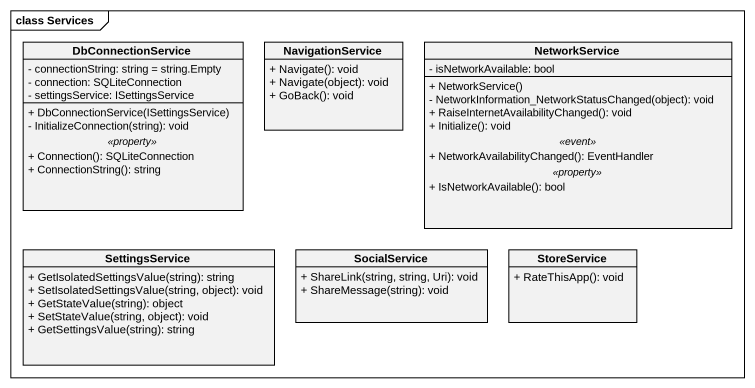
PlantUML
@startuml
mainframe class Services
hide circle
hide empty members
skinparam classAttributeIconSize 0
class DbConnectionService {
  - connectionString: string = string.Empty
  - connection: SQLiteConnection
  - settingsService: ISettingsService
  --
  + DbConnectionService(ISettingsService)
  - InitializeConnection(string): void
  .. <<property>> ..
  + Connection(): SQLiteConnection
  + ConnectionString(): string
}
class NavigationService {
  + Navigate(): void
  + Navigate(object): void
  + GoBack(): void
}
class NetworkService {
  - isNetworkAvailable: bool
  --
  + NetworkService()
  - NetworkInformation_NetworkStatusChanged(object): void
  + RaiseInternetAvailabilityChanged(): void
  + Initialize(): void
  .. <<event>> ..
  + NetworkAvailabilityChanged(): EventHandler
  .. <<property>> ..
  + IsNetworkAvailable(): bool
}
class SettingsService {
  + GetIsolatedSettingsValue(string): string
  + SetIsolatedSettingsValue(string, object): void
  + GetStateValue(string): object
  + SetStateValue(string, object): void
  + GetSettingsValue(string): string
}
class SocialService {
  + ShareLink(string, string, Uri): void
  + ShareMessage(string): void
}
class StoreService {
  + RateThisApp(): void
}
@enduml
